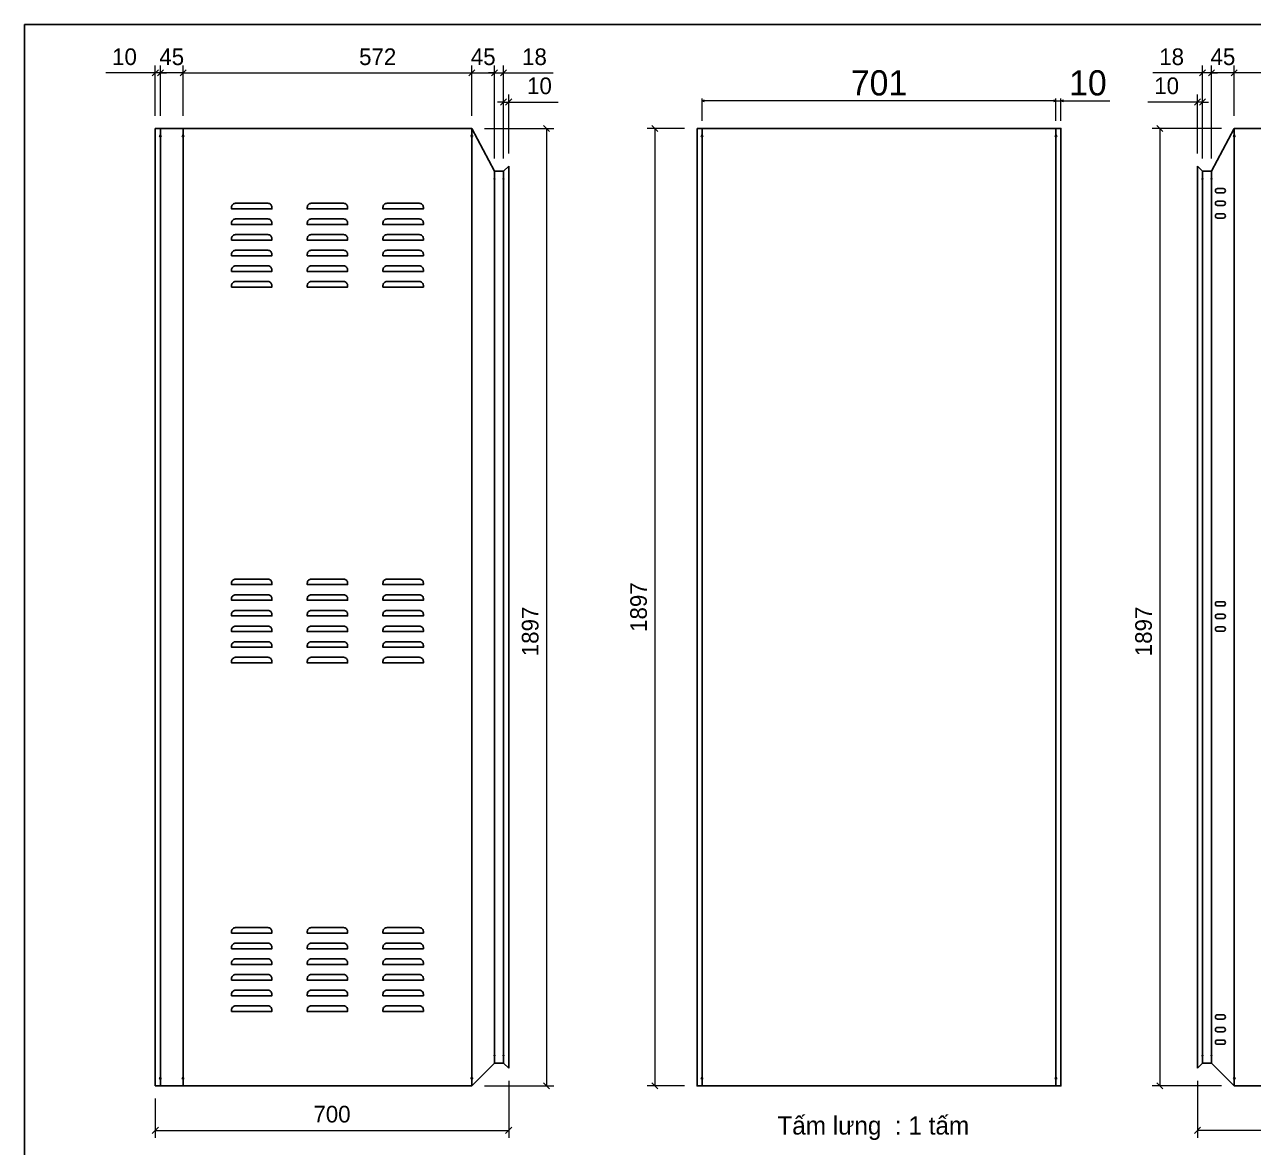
# Model space of a CAD drawing. Header units: millimetres. Extents: x 0 to 5218, y 0 to 3690.
# Drawn here: x 0 to 2434, y 1465 to 3690 of the extents above; entities that cross this region are included whole.
import ezdxf

# ---------------------------------------------------------------- set-up
doc = ezdxf.new("R2010")
doc.units = ezdxf.units.MM
doc.layers.add('CNC', color=7, linetype='Continuous')
doc.layers.add('DIM', color=253, linetype='Continuous')
doc.styles.add('Arial', font='arial.ttf')
doc.dimstyles.new('CNC', dxfattribs={"dimtxt": 50, "dimasz": 5, "dimexe": 5, "dimexo": 15, "dimgap": 10, "dimtad": 1, "dimdec": 0, "dimtxsty": 'Standard', "dimblk": 'OPEN30', "dimcen": 10, "dimclrd": 5, "dimclre": 5, "dimclrt": 3, "dimazin": 3, "dimtfac": 1, "dimtdec": 0, "dimtmove": 0, "dimatfit": 3, "dimldrblk": 'ARCHTICK', "dimlwd": 9, "dimlwe": 9})
doc.dimstyles.new('Dim-33', dxfattribs={"dimtxt": 33, "dimasz": 12, "dimexe": 15, "dimexo": 25, "dimgap": 15, "dimtad": 1, "dimdec": 0, "dimtxsty": 'Standard', "dimblk": 'OBLIQUE', "dimcen": 10, "dimclrd": 5, "dimclre": 5, "dimclrt": 3, "dimazin": 3, "dimtfac": 1, "dimtdec": 0, "dimtmove": 0, "dimatfit": 3, "dimldrblk": 'OPEN30', "dimlwd": 9, "dimlwe": 9})

# ---------------------------------------------------------------- blocks, each defined once
blk = doc.blocks.new('*D1')
at = {"color": 0, "linetype": 'ByBlock', "lineweight": -2}
for p, q in [((1039.7, 3477.9), (1027.7, 3489.9)), ((1027.7, 1592.9), (1039.7, 1580.9))]:
    blk.add_line(p, q, dxfattribs=at)
at = {"layer": 'Defpoints', "color": 0, "transparency": 16777216}
for p in [(886, 3483.9), (886, 1586.9), (1033.7, 1586.9)]:
    blk.add_point(p, dxfattribs=at)
at = {"layer": 'DIM', "color": 5, "lineweight": 9, "transparency": 16777216}
for p, q in [((911, 3483.9), (1048.7, 3483.9)), ((1033.7, 3483.9), (1033.7, 1586.9)), ((911, 1586.9), (1048.7, 1586.9))]:
    blk.add_line(p, q, dxfattribs=at)
at = {"layer": 'DIM', "color": 3, "transparency": 16777216, "insert": (1001.8, 2487.2), "char_height": 33, "attachment_point": 5, "rotation": 90}
blk.add_mtext('1897', dxfattribs=at)
blk = doc.blocks.new('_Oblique')
at = {"color": 0, "linetype": 'ByBlock', "lineweight": -2}
blk.add_line((-0.5, -0.5), (0.5, 0.5), dxfattribs=at)
blk = doc.blocks.new('_Open30')
at = {"color": 0, "linetype": 'ByBlock', "lineweight": -2}
for p, q in [((-1, 0.27), (0, 0)), ((0, 0), (-1, -0.27)), ((0, 0), (-1, 0))]:
    blk.add_line(p, q, dxfattribs=at)
blk = doc.blocks.new('*D2')
at = {"color": 0, "linetype": 'ByBlock', "lineweight": -2}
for p, q in [((320, 3599.7), (308, 3587.7)), ((880, 3587.7), (892, 3599.7))]:
    blk.add_line(p, q, dxfattribs=at)
at = {"layer": 'Defpoints', "color": 0, "transparency": 16777216}
for p in [(886, 3593.7), (314, 3483.9), (886, 3483.9)]:
    blk.add_point(p, dxfattribs=at)
at = {"layer": 'DIM', "color": 5, "lineweight": 9, "transparency": 16777216}
for p, q in [((314, 3508.9), (314, 3608.7)), ((886, 3508.9), (886, 3608.7)), ((314, 3593.7), (886, 3593.7))]:
    blk.add_line(p, q, dxfattribs=at)
at = {"layer": 'DIM', "color": 3, "transparency": 16777216, "insert": (699.5, 3625.6), "char_height": 33, "attachment_point": 5}
blk.add_mtext('572', dxfattribs=at)
blk = doc.blocks.new('*D3')
at = {"color": 0, "linetype": 'ByBlock', "lineweight": -2}
for p, q in [((892, 3599.7), (880, 3587.7)), ((925, 3587.7), (937, 3599.7))]:
    blk.add_line(p, q, dxfattribs=at)
at = {"layer": 'Defpoints', "color": 0, "transparency": 16777216}
for p in [(931, 3593.7), (886, 3483.9), (931, 3398.9)]:
    blk.add_point(p, dxfattribs=at)
at = {"layer": 'DIM', "color": 5, "lineweight": 9, "transparency": 16777216}
for p, q in [((886, 3508.9), (886, 3608.7)), ((931, 3423.9), (931, 3608.7)), ((886, 3593.7), (931, 3593.7))]:
    blk.add_line(p, q, dxfattribs=at)
at = {"layer": 'DIM', "color": 3, "transparency": 16777216, "insert": (908.5, 3625.5), "char_height": 33, "attachment_point": 5}
blk.add_mtext('45', dxfattribs=at)
blk = doc.blocks.new('*D4')
at = {"color": 0, "linetype": 'ByBlock', "lineweight": -2}
for p, q in [((925, 3587.7), (937, 3599.7)), ((955, 3599.7), (943, 3587.7))]:
    blk.add_line(p, q, dxfattribs=at)
at = {"layer": 'Defpoints', "color": 0, "transparency": 16777216}
for p in [(949, 3593.7), (931, 3398.9), (949, 3398.9)]:
    blk.add_point(p, dxfattribs=at)
at = {"layer": 'DIM', "color": 5, "lineweight": 9, "transparency": 16777216}
for p, q in [((931, 3423.9), (931, 3608.7)), ((949, 3423.9), (949, 3608.7)), ((931, 3593.7), (919, 3593.7)), ((931, 3593.7), (949, 3593.7)), ((949, 3593.7), (1047.2, 3593.7))]:
    blk.add_line(p, q, dxfattribs=at)
at = {"layer": 'DIM', "color": 3, "transparency": 16777216, "insert": (1010.1, 3625.6), "char_height": 33, "attachment_point": 5}
blk.add_mtext('18', dxfattribs=at)
blk = doc.blocks.new('*D5')
at = {"color": 0, "linetype": 'ByBlock', "lineweight": -2}
for p, q in [((275, 3599.7), (263, 3587.7)), ((308, 3587.7), (320, 3599.7))]:
    blk.add_line(p, q, dxfattribs=at)
at = {"layer": 'Defpoints', "color": 0, "transparency": 16777216}
for p in [(269, 3593.7), (269, 3483.9), (314, 3483.9)]:
    blk.add_point(p, dxfattribs=at)
at = {"layer": 'DIM', "color": 5, "lineweight": 9, "transparency": 16777216}
for p, q in [((269, 3508.9), (269, 3608.7)), ((314, 3508.9), (314, 3608.7)), ((314, 3593.7), (269, 3593.7))]:
    blk.add_line(p, q, dxfattribs=at)
at = {"layer": 'DIM', "color": 3, "transparency": 16777216, "insert": (291.5, 3625.5), "char_height": 33, "attachment_point": 5}
blk.add_mtext('45', dxfattribs=at)
blk = doc.blocks.new('*D6')
at = {"color": 0, "linetype": 'ByBlock', "lineweight": -2}
for p, q in [((253, 3587.7), (265, 3599.7)), ((275, 3599.7), (263, 3587.7))]:
    blk.add_line(p, q, dxfattribs=at)
at = {"layer": 'Defpoints', "color": 0, "transparency": 16777216}
for p in [(259, 3593.7), (259, 3483.9), (269, 3483.9)]:
    blk.add_point(p, dxfattribs=at)
at = {"layer": 'DIM', "color": 5, "lineweight": 9, "transparency": 16777216}
for p, q in [((259, 3508.9), (259, 3608.7)), ((269, 3508.9), (269, 3608.7)), ((259, 3593.7), (160.9, 3593.7)), ((269, 3593.7), (259, 3593.7)), ((269, 3593.7), (281, 3593.7))]:
    blk.add_line(p, q, dxfattribs=at)
at = {"layer": 'DIM', "color": 3, "transparency": 16777216, "insert": (197.9, 3625.6), "char_height": 33, "attachment_point": 5}
blk.add_mtext('10', dxfattribs=at)
blk = doc.blocks.new('*D7')
at = {"color": 0, "linetype": 'ByBlock', "lineweight": -2}
for p, q in [((943, 3530.1), (955, 3542.1)), ((965, 3542.1), (953, 3530.1))]:
    blk.add_line(p, q, dxfattribs=at)
at = {"layer": 'Defpoints', "color": 0, "transparency": 16777216}
for p in [(959, 3536.1), (959, 3408.9), (949, 3398.9)]:
    blk.add_point(p, dxfattribs=at)
at = {"layer": 'DIM', "color": 5, "lineweight": 9, "transparency": 16777216}
for p, q in [((949, 3536.1), (937, 3536.1)), ((949, 3423.9), (949, 3551.1)), ((949, 3536.1), (959, 3536.1)), ((959, 3433.9), (959, 3551.1)), ((959, 3536.1), (1057, 3536.1))]:
    blk.add_line(p, q, dxfattribs=at)
at = {"layer": 'DIM', "color": 3, "transparency": 16777216, "insert": (1020, 3568), "char_height": 33, "attachment_point": 5}
blk.add_mtext('10', dxfattribs=at)
blk = doc.blocks.new('f3daunguoc')
at = {"layer": 'CNC', "color": 2, "lineweight": -3}
blk.add_circle((0, 0), 1.5, dxfattribs=at)
blk = doc.blocks.new('f2dauxuoi')
at = {"layer": 'CNC', "color": 2, "lineweight": -3}
blk.add_circle((0, 0), 1, dxfattribs=at)
blk = doc.blocks.new('*D29')
at = {"color": 0, "linetype": 'ByBlock', "lineweight": -2}
for p, q in [((265, 1504.7), (253, 1492.7)), ((953, 1492.7), (965, 1504.7))]:
    blk.add_line(p, q, dxfattribs=at)
at = {"layer": 'Defpoints', "color": 0, "ltscale": 3, "transparency": 16777216}
for p in [(959, 1621.9), (259, 1586.9), (959, 1498.7)]:
    blk.add_point(p, dxfattribs=at)
at = {"layer": 'DIM', "color": 5, "lineweight": 9, "ltscale": 3, "transparency": 16777216}
for p, q in [((959, 1596.9), (959, 1483.7)), ((259, 1561.9), (259, 1483.7)), ((259, 1498.7), (959, 1498.7))]:
    blk.add_line(p, q, dxfattribs=at)
at = {"layer": 'DIM', "color": 3, "ltscale": 3, "transparency": 16777216, "insert": (609, 1530.6), "char_height": 33, "attachment_point": 5}
blk.add_mtext('700', dxfattribs=at)
blk = doc.blocks.new('*D30')
at = {"color": 0, "linetype": 'ByBlock', "lineweight": -2}
for p, q in [((2254.7, 3477.9), (2242.7, 3489.9)), ((2242.7, 1592.9), (2254.7, 1580.9))]:
    blk.add_line(p, q, dxfattribs=at)
at = {"layer": 'Defpoints', "color": 0, "transparency": 16777216}
for p in [(2396.4, 3483.9), (2248.7, 1586.9), (2396.4, 1586.9)]:
    blk.add_point(p, dxfattribs=at)
at = {"layer": 'DIM', "color": 5, "lineweight": 9, "transparency": 16777216}
for p, q in [((2371.4, 3483.9), (2233.7, 3483.9)), ((2248.7, 3483.9), (2248.7, 1586.9)), ((2371.4, 1586.9), (2233.7, 1586.9))]:
    blk.add_line(p, q, dxfattribs=at)
at = {"layer": 'DIM', "color": 3, "transparency": 16777216, "insert": (2216.9, 2487.2), "char_height": 33, "attachment_point": 5, "rotation": 90}
blk.add_mtext('1897', dxfattribs=at)
blk = doc.blocks.new('*D31')
at = {"color": 0, "linetype": 'ByBlock', "lineweight": -2}
for p, q in [((2402.4, 3599.7), (2390.4, 3587.7)), ((2962.4, 3587.7), (2974.4, 3599.7))]:
    blk.add_line(p, q, dxfattribs=at)
at = {"layer": 'Defpoints', "color": 0, "transparency": 16777216}
for p in [(2396.4, 3593.7), (2396.4, 3483.9), (2968.4, 3483.9)]:
    blk.add_point(p, dxfattribs=at)
at = {"layer": 'DIM', "color": 5, "lineweight": 9, "transparency": 16777216}
for p, q in [((2396.4, 3508.9), (2396.4, 3608.7)), ((2968.4, 3508.9), (2968.4, 3608.7)), ((2968.4, 3593.7), (2396.4, 3593.7))]:
    blk.add_line(p, q, dxfattribs=at)
at = {"layer": 'DIM', "color": 3, "transparency": 16777216, "insert": (2582.9, 3625.6), "char_height": 33, "attachment_point": 5}
blk.add_mtext('572', dxfattribs=at)
blk = doc.blocks.new('*D32')
at = {"color": 0, "linetype": 'ByBlock', "lineweight": -2}
for p, q in [((2357.4, 3599.7), (2345.4, 3587.7)), ((2390.4, 3587.7), (2402.4, 3599.7))]:
    blk.add_line(p, q, dxfattribs=at)
at = {"layer": 'Defpoints', "color": 0, "transparency": 16777216}
for p in [(2351.4, 3593.7), (2396.4, 3483.9), (2351.4, 3398.9)]:
    blk.add_point(p, dxfattribs=at)
at = {"layer": 'DIM', "color": 5, "lineweight": 9, "transparency": 16777216}
for p, q in [((2351.4, 3423.9), (2351.4, 3608.7)), ((2396.4, 3508.9), (2396.4, 3608.7)), ((2396.4, 3593.7), (2351.4, 3593.7))]:
    blk.add_line(p, q, dxfattribs=at)
at = {"layer": 'DIM', "color": 3, "transparency": 16777216, "insert": (2373.9, 3625.5), "char_height": 33, "attachment_point": 5}
blk.add_mtext('45', dxfattribs=at)
blk = doc.blocks.new('*D33')
at = {"color": 0, "linetype": 'ByBlock', "lineweight": -2}
for p, q in [((2327.4, 3587.7), (2339.4, 3599.7)), ((2357.4, 3599.7), (2345.4, 3587.7))]:
    blk.add_line(p, q, dxfattribs=at)
at = {"layer": 'Defpoints', "color": 0, "transparency": 16777216}
for p in [(2333.4, 3593.7), (2333.4, 3398.9), (2351.4, 3398.9)]:
    blk.add_point(p, dxfattribs=at)
at = {"layer": 'DIM', "color": 5, "lineweight": 9, "transparency": 16777216}
for p, q in [((2333.4, 3423.9), (2333.4, 3608.7)), ((2351.4, 3423.9), (2351.4, 3608.7)), ((2333.4, 3593.7), (2235.2, 3593.7)), ((2351.4, 3593.7), (2333.4, 3593.7)), ((2351.4, 3593.7), (2363.4, 3593.7))]:
    blk.add_line(p, q, dxfattribs=at)
at = {"layer": 'DIM', "color": 3, "transparency": 16777216, "insert": (2272.3, 3625.6), "char_height": 33, "attachment_point": 5}
blk.add_mtext('18', dxfattribs=at)
blk = doc.blocks.new('*D36')
at = {"color": 0, "linetype": 'ByBlock', "lineweight": -2}
for p, q in [((2317.4, 3530.1), (2329.4, 3542.1)), ((2339.4, 3542.1), (2327.4, 3530.1))]:
    blk.add_line(p, q, dxfattribs=at)
at = {"layer": 'Defpoints', "color": 0, "transparency": 16777216}
for p in [(2323.4, 3536.1), (2323.4, 3408.9), (2333.4, 3398.9)]:
    blk.add_point(p, dxfattribs=at)
at = {"layer": 'DIM', "color": 5, "lineweight": 9, "transparency": 16777216}
for p, q in [((2323.4, 3536.1), (2225.3, 3536.1)), ((2323.4, 3433.9), (2323.4, 3551.1)), ((2333.4, 3536.1), (2323.4, 3536.1)), ((2333.4, 3423.9), (2333.4, 3551.1)), ((2333.4, 3536.1), (2345.4, 3536.1))]:
    blk.add_line(p, q, dxfattribs=at)
at = {"layer": 'DIM', "color": 3, "transparency": 16777216, "insert": (2262.4, 3568), "char_height": 33, "attachment_point": 5}
blk.add_mtext('10', dxfattribs=at)
blk = doc.blocks.new('*D37')
at = {"color": 0, "linetype": 'ByBlock', "lineweight": -2}
for p, q in [((2329.4, 1504.7), (2317.4, 1492.7)), ((3017.4, 1492.7), (3029.4, 1504.7))]:
    blk.add_line(p, q, dxfattribs=at)
at = {"layer": 'Defpoints', "color": 0, "ltscale": 3, "transparency": 16777216}
for p in [(2323.4, 1621.9), (3023.4, 1586.9), (2323.4, 1498.7)]:
    blk.add_point(p, dxfattribs=at)
at = {"layer": 'DIM', "color": 5, "lineweight": 9, "ltscale": 3, "transparency": 16777216}
for p, q in [((2323.4, 1596.9), (2323.4, 1483.7)), ((3023.4, 1561.9), (3023.4, 1483.7)), ((3023.4, 1498.7), (2323.4, 1498.7))]:
    blk.add_line(p, q, dxfattribs=at)
at = {"layer": 'DIM', "color": 3, "ltscale": 3, "transparency": 16777216, "insert": (2673.4, 1530.6), "char_height": 33, "attachment_point": 5}
blk.add_mtext('700', dxfattribs=at)
blk = doc.blocks.new('ovan')
at = {"color": 2}
for p, q in [((14.8, 8.5), (3.3, 8.5)), ((3.3, 0), (14.8, 0))]:
    blk.add_line(p, q, dxfattribs=at)
for centre, start, end in [((3.3, 4.3), 90, 270), ((14.8, 4.3), 270, 90)]:
    blk.add_arc(centre, 4.25, start, end, dxfattribs=at)
blk = doc.blocks.new('*D38')
at = {"color": 5, "lineweight": 9, "ltscale": 3, "transparency": 16777216}
for p, q in [((2038.1, 3538.2), (2033.1, 3538.2)), ((2043.1, 3498.9), (2043.1, 3543.2)), ((2043.1, 3538.2), (2053.1, 3538.2)), ((2053.1, 3498.9), (2053.1, 3543.2)), ((2058.1, 3538.2), (2149.9, 3538.2))]:
    blk.add_line(p, q, dxfattribs=at)
at = {"color": 0, "linetype": 'ByBlock', "lineweight": -2}
for p, q in [((2038.1, 3539.5), (2043.1, 3538.2)), ((2043.1, 3538.2), (2038.1, 3536.8)), ((2043.1, 3538.2), (2038.1, 3538.2)), ((2053.1, 3538.2), (2058.1, 3539.5)), ((2058.1, 3536.8), (2053.1, 3538.2)), ((2053.1, 3538.2), (2058.1, 3538.2))]:
    blk.add_line(p, q, dxfattribs=at)
at = {"layer": 'Defpoints', "color": 0, "ltscale": 3, "transparency": 16777216}
for p in [(2053.1, 3538.2), (2043.1, 3483.9), (2053.1, 3483.9)]:
    blk.add_point(p, dxfattribs=at)
at = {"color": 3, "ltscale": 3, "transparency": 16777216, "insert": (2106.5, 3573.7), "char_height": 50, "attachment_point": 5}
blk.add_mtext('10', dxfattribs=at)
blk = doc.blocks.new('_ArchTick')
at = {"color": 0, "const_width": 0.15}
blk.add_lwpolyline([(-0.5, -0.5), (0.5, 0.5)], dxfattribs=at)
blk = doc.blocks.new('*D39')
at = {"color": 5, "lineweight": 9, "ltscale": 3, "transparency": 16777216}
for p, q in [((1342.1, 3498.9), (1342.1, 3543.2)), ((2038.1, 3538.2), (1347.1, 3538.2)), ((2043.1, 3498.9), (2043.1, 3543.2))]:
    blk.add_line(p, q, dxfattribs=at)
at = {"color": 0, "linetype": 'ByBlock', "lineweight": -2}
for p, q in [((1342.1, 3538.2), (1347.1, 3539.5)), ((1347.1, 3536.8), (1342.1, 3538.2)), ((1342.1, 3538.2), (1347.1, 3538.2)), ((2038.1, 3539.5), (2043.1, 3538.2)), ((2043.1, 3538.2), (2038.1, 3536.8)), ((2043.1, 3538.2), (2038.1, 3538.2))]:
    blk.add_line(p, q, dxfattribs=at)
at = {"layer": 'Defpoints', "color": 0, "ltscale": 3, "transparency": 16777216}
for p in [(1342.1, 3538.2), (1342.1, 3483.9), (2043.1, 3483.9)]:
    blk.add_point(p, dxfattribs=at)
at = {"color": 3, "ltscale": 3, "transparency": 16777216, "insert": (1692.6, 3573.7), "char_height": 50, "attachment_point": 5}
blk.add_mtext('701', dxfattribs=at)
blk = doc.blocks.new('*D40')
at = {"color": 0, "linetype": 'ByBlock', "lineweight": -2}
for p, q in [((1254.3, 3477.9), (1242.3, 3489.9)), ((1242.3, 1592.9), (1254.3, 1580.9))]:
    blk.add_line(p, q, dxfattribs=at)
at = {"layer": 'Defpoints', "color": 0, "transparency": 16777216}
for p in [(1332.1, 3483.9), (1248.3, 1586.9), (1332.1, 1586.9)]:
    blk.add_point(p, dxfattribs=at)
at = {"layer": 'DIM', "color": 5, "lineweight": 9, "transparency": 16777216}
for p, q in [((1307.1, 3483.9), (1233.3, 3483.9)), ((1248.3, 3483.9), (1248.3, 1586.9)), ((1307.1, 1586.9), (1233.3, 1586.9))]:
    blk.add_line(p, q, dxfattribs=at)
at = {"layer": 'DIM', "color": 3, "transparency": 16777216, "insert": (1216.5, 2535.4), "char_height": 33, "attachment_point": 5, "rotation": 90}
blk.add_mtext('1897', dxfattribs=at)
blk = doc.blocks.new('KHUNG CHUẨN')
at = {"color": 7}
blk.add_lwpolyline([(16919.2, -26555.2), (19889.2, -26555.2), (19889.2, -28655.2), (16919.2, -28655.2)], close=True, dxfattribs=at)
at = {"color": 3, "style": 'Arial'}
for tag, p in [('#01', (17055.6, -28580.1)), ('#02', (17431.4, -28580.1)), ('#03', (18030.6, -28580.1)), ('#08', (18751.7, -28580.1)), ('#10', (19064.8, -28580.1)), ('#11', (19060.3, -28625.7)), ('#12', (19806.5, -28628.9)), ('#04', (17024.8, -28634.6)), ('#05', (17308.5, -28633)), ('#06', (17632.7, -28633.7)), ('#07', (18002, -28634.7)), ('#09', (18753.8, -28632.6))]:
    blk.add_attdef(tag, p, '', height=20, dxfattribs=at)

msp = doc.modelspace()

# ---------------------------------------------------------------- linework, layer by layer
at = {"color": 7}
for p, q in [((259, 3483.9), (259, 1586.9)), ((269, 3483.9), (269, 1586.9)), ((269, 3483.9), (314, 3483.9)), ((314, 3483.9), (314, 1586.9)), ((886, 3483.9), (886, 1586.9)), ((886, 3483.9), (931, 3398.9)), ((1332.1, 3483.9), (1332.1, 1586.9)), ((1342.1, 3483.9), (1342.1, 1586.9)), ((2043.1, 3483.9), (2043.1, 1586.9)), ((2053.1, 3483.9), (2053.1, 1586.9)), ((2396.4, 3483.9), (2351.4, 3398.9)), ((2396.4, 3483.9), (2396.4, 1586.9)), ((949, 3398.9), (959, 3408.9)), ((959, 3408.9), (959, 1621.9)), ((2323.4, 3408.9), (2323.4, 1621.9)), ((2333.4, 3398.9), (2323.4, 3408.9)), ((931, 3398.9), (949, 3398.9)), ((931, 3398.9), (931, 1631.9)), ((949, 3398.9), (949, 1631.9)), ((2351.4, 3398.9), (2333.4, 3398.9)), ((2333.4, 3398.9), (2333.4, 1631.9)), ((2351.4, 3398.9), (2351.4, 1631.9)), ((886, 1586.9), (931, 1631.9)), ((949, 1631.9), (931, 1631.9)), ((959, 1621.9), (949, 1631.9)), ((2323.4, 1621.9), (2333.4, 1631.9)), ((2333.4, 1631.9), (2351.4, 1631.9)), ((2396.4, 1586.9), (2351.4, 1631.9)), ((269, 1586.9), (314, 1586.9))]:
    msp.add_line(p, q, dxfattribs=at)
for points in [[(259, 3483.9), (269, 3483.9)], [(314, 3483.9), (886, 3483.9)], [(2968.4, 3483.9), (2396.4, 3483.9)], [(269, 1586.9), (259, 1586.9)], [(886, 1586.9), (314, 1586.9)], [(2396.4, 1586.9), (2968.4, 1586.9)]]:
    msp.add_lwpolyline(points, dxfattribs=at)
at = {"ltscale": 3}
msp.add_lwpolyline([(1332.1, 3483.9), (2053.1, 3483.9), (2053.1, 1586.9), (1332.1, 1586.9)], close=True, dxfattribs=at)
at = {"color": 2}
for points in [[(418, 3335.4), (482, 3335.4, -0.414214), (490, 3327.4), (490, 3324.4), (410, 3324.4), (410, 3327.4, -0.414214)], [(568, 3335.4), (632, 3335.4, -0.414214), (640, 3327.4), (640, 3324.4), (560, 3324.4), (560, 3327.4, -0.414214)], [(782, 3335.4), (718, 3335.4, 0.414214), (710, 3327.4), (710, 3324.4), (790, 3324.4), (790, 3327.4, 0.414214)], [(418, 3304.4), (482, 3304.4, -0.414214), (490, 3296.4), (490, 3293.4), (410, 3293.4), (410, 3296.4, -0.414214)], [(568, 3304.4), (632, 3304.4, -0.414214), (640, 3296.4), (640, 3293.4), (560, 3293.4), (560, 3296.4, -0.414214)], [(782, 3304.4), (718, 3304.4, 0.414214), (710, 3296.4), (710, 3293.4), (790, 3293.4), (790, 3296.4, 0.414214)], [(418, 3273.4), (482, 3273.4, -0.414214), (490, 3265.4), (490, 3262.4), (410, 3262.4), (410, 3265.4, -0.414214)], [(568, 3273.4), (632, 3273.4, -0.414214), (640, 3265.4), (640, 3262.4), (560, 3262.4), (560, 3265.4, -0.414214)], [(782, 3273.4), (718, 3273.4, 0.414214), (710, 3265.4), (710, 3262.4), (790, 3262.4), (790, 3265.4, 0.414214)], [(418, 3242.4), (482, 3242.4, -0.414214), (490, 3234.4), (490, 3231.4), (410, 3231.4), (410, 3234.4, -0.414214)], [(568, 3242.4), (632, 3242.4, -0.414214), (640, 3234.4), (640, 3231.4), (560, 3231.4), (560, 3234.4, -0.414214)], [(782, 3242.4), (718, 3242.4, 0.414214), (710, 3234.4), (710, 3231.4), (790, 3231.4), (790, 3234.4, 0.414214)], [(418, 3211.4), (482, 3211.4, -0.414214), (490, 3203.4), (490, 3200.4), (410, 3200.4), (410, 3203.4, -0.414214)], [(568, 3211.4), (632, 3211.4, -0.414214), (640, 3203.4), (640, 3200.4), (560, 3200.4), (560, 3203.4, -0.414214)], [(782, 3211.4), (718, 3211.4, 0.414214), (710, 3203.4), (710, 3200.4), (790, 3200.4), (790, 3203.4, 0.414214)], [(418, 3180.4), (482, 3180.4, -0.414214), (490, 3172.4), (490, 3169.4), (410, 3169.4), (410, 3172.4, -0.414214)], [(568, 3180.4), (632, 3180.4, -0.414214), (640, 3172.4), (640, 3169.4), (560, 3169.4), (560, 3172.4, -0.414214)], [(782, 3180.4), (718, 3180.4, 0.414214), (710, 3172.4), (710, 3169.4), (790, 3169.4), (790, 3172.4, 0.414214)], [(418, 2590.9), (482, 2590.9, -0.414214), (490, 2582.9), (490, 2579.9), (410, 2579.9), (410, 2582.9, -0.414214)], [(568, 2590.9), (632, 2590.9, -0.414214), (640, 2582.9), (640, 2579.9), (560, 2579.9), (560, 2582.9, -0.414214)], [(782, 2590.9), (718, 2590.9, 0.414214), (710, 2582.9), (710, 2579.9), (790, 2579.9), (790, 2582.9, 0.414214)], [(418, 2559.9), (482, 2559.9, -0.414214), (490, 2551.9), (490, 2548.9), (410, 2548.9), (410, 2551.9, -0.414214)], [(568, 2559.9), (632, 2559.9, -0.414214), (640, 2551.9), (640, 2548.9), (560, 2548.9), (560, 2551.9, -0.414214)], [(782, 2559.9), (718, 2559.9, 0.414214), (710, 2551.9), (710, 2548.9), (790, 2548.9), (790, 2551.9, 0.414214)], [(418, 2528.9), (482, 2528.9, -0.414214), (490, 2520.9), (490, 2517.9), (410, 2517.9), (410, 2520.9, -0.414214)], [(568, 2528.9), (632, 2528.9, -0.414214), (640, 2520.9), (640, 2517.9), (560, 2517.9), (560, 2520.9, -0.414214)], [(782, 2528.9), (718, 2528.9, 0.414214), (710, 2520.9), (710, 2517.9), (790, 2517.9), (790, 2520.9, 0.414214)], [(418, 2497.9), (482, 2497.9, -0.414214), (490, 2489.9), (490, 2486.9), (410, 2486.9), (410, 2489.9, -0.414214)], [(568, 2497.9), (632, 2497.9, -0.414214), (640, 2489.9), (640, 2486.9), (560, 2486.9), (560, 2489.9, -0.414214)], [(782, 2497.9), (718, 2497.9, 0.414214), (710, 2489.9), (710, 2486.9), (790, 2486.9), (790, 2489.9, 0.414214)], [(418, 2466.9), (482, 2466.9, -0.414214), (490, 2458.9), (490, 2455.9), (410, 2455.9), (410, 2458.9, -0.414214)], [(568, 2466.9), (632, 2466.9, -0.414214), (640, 2458.9), (640, 2455.9), (560, 2455.9), (560, 2458.9, -0.414214)], [(782, 2466.9), (718, 2466.9, 0.414214), (710, 2458.9), (710, 2455.9), (790, 2455.9), (790, 2458.9, 0.414214)], [(418, 2435.9), (482, 2435.9, -0.414214), (490, 2427.9), (490, 2424.9), (410, 2424.9), (410, 2427.9, -0.414214)], [(568, 2435.9), (632, 2435.9, -0.414214), (640, 2427.9), (640, 2424.9), (560, 2424.9), (560, 2427.9, -0.414214)], [(782, 2435.9), (718, 2435.9, 0.414214), (710, 2427.9), (710, 2424.9), (790, 2424.9), (790, 2427.9, 0.414214)], [(418, 1900.4), (482, 1900.4, -0.414214), (490, 1892.4), (490, 1889.4), (410, 1889.4), (410, 1892.4, -0.414214)], [(568, 1900.4), (632, 1900.4, -0.414214), (640, 1892.4), (640, 1889.4), (560, 1889.4), (560, 1892.4, -0.414214)], [(782, 1900.4), (718, 1900.4, 0.414214), (710, 1892.4), (710, 1889.4), (790, 1889.4), (790, 1892.4, 0.414214)], [(418, 1869.4), (482, 1869.4, -0.414214), (490, 1861.4), (490, 1858.4), (410, 1858.4), (410, 1861.4, -0.414214)], [(568, 1869.4), (632, 1869.4, -0.414214), (640, 1861.4), (640, 1858.4), (560, 1858.4), (560, 1861.4, -0.414214)], [(782, 1869.4), (718, 1869.4, 0.414214), (710, 1861.4), (710, 1858.4), (790, 1858.4), (790, 1861.4, 0.414214)], [(418, 1838.4), (482, 1838.4, -0.414214), (490, 1830.4), (490, 1827.4), (410, 1827.4), (410, 1830.4, -0.414214)], [(568, 1838.4), (632, 1838.4, -0.414214), (640, 1830.4), (640, 1827.4), (560, 1827.4), (560, 1830.4, -0.414214)], [(782, 1838.4), (718, 1838.4, 0.414214), (710, 1830.4), (710, 1827.4), (790, 1827.4), (790, 1830.4, 0.414214)], [(418, 1807.4), (482, 1807.4, -0.414214), (490, 1799.4), (490, 1796.4), (410, 1796.4), (410, 1799.4, -0.414214)], [(568, 1807.4), (632, 1807.4, -0.414214), (640, 1799.4), (640, 1796.4), (560, 1796.4), (560, 1799.4, -0.414214)], [(782, 1807.4), (718, 1807.4, 0.414214), (710, 1799.4), (710, 1796.4), (790, 1796.4), (790, 1799.4, 0.414214)], [(418, 1776.4), (482, 1776.4, -0.414214), (490, 1768.4), (490, 1765.4), (410, 1765.4), (410, 1768.4, -0.414214)], [(568, 1776.4), (632, 1776.4, -0.414214), (640, 1768.4), (640, 1765.4), (560, 1765.4), (560, 1768.4, -0.414214)], [(782, 1776.4), (718, 1776.4, 0.414214), (710, 1768.4), (710, 1765.4), (790, 1765.4), (790, 1768.4, 0.414214)], [(418, 1745.4), (482, 1745.4, -0.414214), (490, 1737.4), (490, 1734.4), (410, 1734.4), (410, 1737.4, -0.414214)], [(568, 1745.4), (632, 1745.4, -0.414214), (640, 1737.4), (640, 1734.4), (560, 1734.4), (560, 1737.4, -0.414214)], [(782, 1745.4), (718, 1745.4, 0.414214), (710, 1737.4), (710, 1734.4), (790, 1734.4), (790, 1737.4, 0.414214)]]:
    msp.add_lwpolyline(points, format="xyb", close=True, dxfattribs=at)

# ---------------------------------------------------------------- block references
at = {"color": 3, "xscale": 1.756919999987985, "yscale": 1.756919999987985, "zscale": 1.756919999987985}
msp.add_blockref('KHUNG CHUẨN', (-29725.8, 50344.8), dxfattribs=at)
at = {"lineweight": -3, "xscale": -1, "rotation": 180}
for name, p in [('f3daunguoc', (269, 3468.9)), ('f3daunguoc', (314, 3468.9)), ('f3daunguoc', (886, 3468.9)), ('f3daunguoc', (1342.1, 3468.9)), ('f3daunguoc', (2043.1, 3468.9)), ('f2dauxuoi', (931, 1646.9)), ('f2dauxuoi', (949, 1646.9))]:
    msp.add_blockref(name, p, dxfattribs=at)
at = {"lineweight": -3, "rotation": 180}
for name, p in [('f3daunguoc', (2396.4, 3468.9)), ('f2dauxuoi', (2333.4, 1646.9)), ('f2dauxuoi', (2351.4, 1646.9))]:
    msp.add_blockref(name, p, dxfattribs=at)
at = {"lineweight": -3}
for name, p in [('f2dauxuoi', (931, 3383.9)), ('f2dauxuoi', (949, 3383.9)), ('f3daunguoc', (269, 1601.9)), ('f3daunguoc', (314, 1601.9)), ('f3daunguoc', (886, 1601.9)), ('f3daunguoc', (1342.1, 1601.9)), ('f3daunguoc', (2043.1, 1601.9))]:
    msp.add_blockref(name, p, dxfattribs=at)
at = {"lineweight": -3, "xscale": -1}
for name, p in [('f2dauxuoi', (2333.4, 3383.9)), ('f2dauxuoi', (2351.4, 3383.9)), ('f3daunguoc', (2396.4, 1601.9))]:
    msp.add_blockref(name, p, dxfattribs=at)
at = {"color": 2}
for p in [(2359.9, 3356.1), (2359.9, 3331.1), (2359.9, 3306.1), (2359.9, 2537.6), (2359.9, 2512.6), (2359.9, 2487.6)]:
    msp.add_blockref('ovan', p, dxfattribs=at)
at = {"color": 2, "xscale": -1, "rotation": 180}
for p in [(2359.9, 1727.7), (2359.9, 1702.7), (2359.9, 1677.7)]:
    msp.add_blockref('ovan', p, dxfattribs=at)

# ---------------------------------------------------------------- texts
at = {"color": 2, "insert": (1681.3, 1502.9), "char_height": 36, "width": 575, "attachment_point": 5}
msp.add_mtext('Tấm lưng  : 1 tấm', dxfattribs=at)

# ---------------------------------------------------------------- dimensions: what is measured, and where the dimension line sits
at = {"ltscale": 3}
for base, p2, picture, middle in [((1342.1, 3538.2), (1342.1, 3483.9), '*D39', (1692.6, 3573.7)), ((2053.1, 3538.2), (2053.1, 3483.9), '*D38', (2106.5, 3573.7))]:
    dim = msp.add_linear_dim(base=base, p1=(2043.1, 3483.9), p2=p2, dimstyle='CNC', dxfattribs=at)
    dim.commit()
    dim.dimension.update_dxf_attribs({"geometry": picture, "text_midpoint": middle})
at = {"layer": 'DIM', "color": 7}
for base, p1, p2, picture, middle in [((259, 3593.7), (269, 3483.9), (259, 3483.9), '*D6', (197.9, 3593.7)), ((269, 3593.7), (314, 3483.9), (269, 3483.9), '*D5', (291.5, 3593.7)), ((886, 3593.7), (314, 3483.9), (886, 3483.9), '*D2', (699.5, 3593.7)), ((931, 3593.7), (886, 3483.9), (931, 3398.9), '*D3', (908.5, 3593.7))]:
    dim = msp.add_linear_dim(base=base, p1=p1, p2=p2, dimstyle='Dim-33', dxfattribs=at)
    dim.commit()
    dim.dimension.update_dxf_attribs({"geometry": picture, "text_midpoint": middle, "dimtype": 160})
for base, p1, p2, picture, middle in [((949, 3593.7), (931, 3398.9), (949, 3398.9), '*D4', (1010.1, 3625.6)), ((959, 3536.1), (949, 3398.9), (959, 3408.9), '*D7', (1020, 3568))]:
    dim = msp.add_linear_dim(base=base, p1=p1, p2=p2, dimstyle='Dim-33', dxfattribs=at)
    dim.commit()
    dim.dimension.update_dxf_attribs({"geometry": picture, "text_midpoint": middle})
for base, p1, p2, angle, picture, middle in [((2333.4, 3593.7), (2351.4, 3398.9), (2333.4, 3398.9), 180, '*D33', (2272.3, 3625.6)), ((2323.4, 3536.1), (2333.4, 3398.9), (2323.4, 3408.9), 180, '*D36', (2262.4, 3568)), ((1248.3, 1586.9), (1332.1, 3483.9), (1332.1, 1586.9), 90, '*D40', (1216.5, 2535.4))]:
    dim = msp.add_linear_dim(base=base, p1=p1, p2=p2, angle=angle, dimstyle='Dim-33', dxfattribs=at)
    dim.commit()
    dim.dimension.update_dxf_attribs({"geometry": picture, "text_midpoint": middle})
for base, p1, p2, angle, picture, middle in [((2351.4, 3593.7), (2396.4, 3483.9), (2351.4, 3398.9), 180, '*D32', (2373.9, 3593.7)), ((2396.4, 3593.7), (2968.4, 3483.9), (2396.4, 3483.9), 180, '*D31', (2582.9, 3593.7)), ((1033.7, 1586.9), (886, 3483.9), (886, 1586.9), 90, '*D1', (1033.7, 2487.2)), ((2248.7, 1586.9), (2396.4, 3483.9), (2396.4, 1586.9), 90, '*D30', (2248.7, 2487.2))]:
    dim = msp.add_linear_dim(base=base, p1=p1, p2=p2, angle=angle, dimstyle='Dim-33', dxfattribs=at)
    dim.commit()
    dim.dimension.update_dxf_attribs({"geometry": picture, "text_midpoint": middle, "dimtype": 160})
at = {"layer": 'DIM', "ltscale": 3}
dim = msp.add_linear_dim(base=(959, 1498.7), p1=(259, 1586.9), p2=(959, 1621.9), dimstyle='Dim-33', dxfattribs=at)
dim.commit()
dim.dimension.update_dxf_attribs({"geometry": '*D29', "text_midpoint": (609, 1530.6)})
dim = msp.add_linear_dim(base=(2323.4, 1498.7), p1=(3023.4, 1586.9), p2=(2323.4, 1621.9), angle=180, dimstyle='Dim-33', dxfattribs=at)
dim.commit()
dim.dimension.update_dxf_attribs({"geometry": '*D37', "text_midpoint": (2673.4, 1530.6)})

doc.saveas('drawing.dxf')
